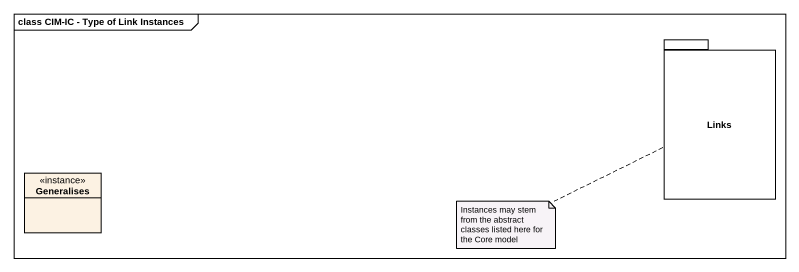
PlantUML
@startuml
mainframe class CIM-IC - Type of Link Instances
hide circle
hide empty members
package Links {
}
class Generalises <<instance>>
note left of Links : Instances may stem from the abstract classes listed here for the Core model
@enduml
